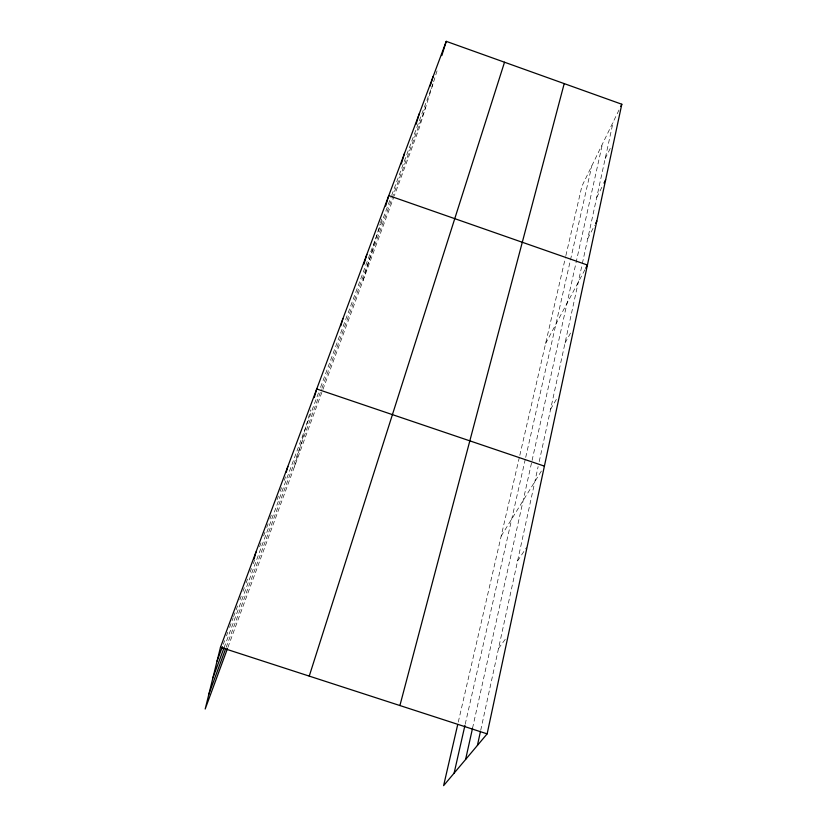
<?xml version="1.0" encoding="UTF-8"?>
<svg xmlns="http://www.w3.org/2000/svg" width="827" height="827" viewBox="0 0 827 827"><rect width="100%" height="100%" fill="white"/><g stroke="black" fill="none" stroke-linecap="round" stroke-linejoin="round"><path stroke-width="0.62" stroke-dasharray="4.13 3.1" d="M480.704 730.313L538.129 466.593M539.214 461.611L582.084 264.712M582.353 263.472L613.148 122.055M472.527 728.277L531.802 461.662M532.081 460.412L602.407 144.115M465.219 724.194L525.424 458.644M525.703 457.383L591.781 165.938M458.282 722.064L519.521 456.566M519.811 455.315L565.596 256.846M565.875 255.615L581.867 186.292L619.103 109.805M294.402 466.873L310.735 409.903M363.053 280.549L380.234 223.828M380.596 222.618L381.692 219M437.028 70.905L419 128.723L394.345 195.627M227.942 647.272L393.91 196.816M226.185 647.283L321.476 389.331M321.92 388.142L425.75 107.065M223.321 644.264L224.655 640.656M226.443 635.849L227.787 632.241M229.575 627.435L233.142 617.821M233.596 616.611L238.062 604.589M239.851 599.782L241.184 596.174M242.973 591.367L244.316 587.759M246.105 582.952L248.338 576.946M250.126 572.129L251.46 568.521M253.258 563.704L254.602 560.075M259.544 546.792L261.787 540.755M263.575 535.927L264.929 532.299M266.718 527.471L268.072 523.842M269.86 519.015L272.104 512.978M277.045 499.694L278.389 496.066M280.188 491.238L281.531 487.62M284.219 480.394L285.553 476.797M224.107 647.634L318.746 392.194M320.545 387.356L391.254 196.506M391.698 195.317L432.997 83.827M605.178 158.629L610.677 147.557M596.743 197.384L602.873 185.289M587.79 238.496L594.561 225.44M545.603 343.525L585.134 269.323M565.037 343.009L571.839 330.728M550.617 409.21L556.902 398.428M501.183 536.082L541.861 470.243M517.578 560.954L526.52 547.526M498.526 648.471L505.235 639.333"/><path stroke-width="1.24" d="M457.713 724.555L443.613 785.65L487.134 733.859L621.811 104.243L446.249 41.35L220.478 647.293L205.189 709.028L227.497 648.482M477.417 745.427L480.435 731.575M465.591 759.496L472.527 728.277M454.116 773.152L464.929 725.444M254.096 559.104L255.967 552.064M399.906 705.545L564.21 83.61M286.245 472.269L287.868 466.418M314.26 397.58L316.731 388.979L544.404 466.128M340.848 325.745L342.936 318.622M363.952 264.164L366.868 254.416M385.62 206.047L388.783 195.585L587.418 265.033L585.702 268.248M401.281 163.953L404.496 153.398M415.991 124.391L419.258 113.785M430.216 85.967L433.152 76.498M441.814 55.585L446.249 41.35M309.246 676.114L504.522 62.221M208.869 694.142L225.74 648.482M217.056 661.093L222.422 646.673M212.901 677.871L224.107 647.634M620.726 106.466L621.811 104.243M603.979 183.098L605.653 179.8M595.688 223.269L596.815 221.088M220.478 647.293L487.134 733.859"/></g></svg>
